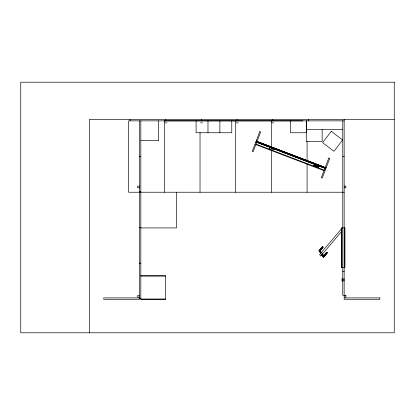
<?xml version="1.0" encoding="UTF-8"?>
<svg xmlns="http://www.w3.org/2000/svg" width="415" height="415" viewBox="0 0 415 415"><rect width="100%" height="100%" fill="white"/><g stroke="black" fill="none" stroke-linecap="round" stroke-linejoin="round"><path stroke-width="0.62" d="M321.796 254.794L323.596 257.269L323.659 255.806L322.471 254.006M258.213 142.77L322.844 167.323M258.498 142.029L323.69 166.923M272.65 150.391L273.22 148.902L269.843 147.59L269.216 149.125L272.665 150.417L273.293 148.881L269.817 147.553L269.262 149.115L269.9 147.678M313.652 165.248L318.647 166.986M318.502 167.375L314.259 165.777L314.186 165.258L318.741 166.742L318.455 167.494L314.7 166.036L314.995 165.258L318.756 166.7M315.161 166.233L315.467 165.429M325.153 168.101L324.229 167.727M325.287 167.748L324.317 167.499M343.013 279.025L343.013 279.528M343.013 280.156L343.013 280.659M320.598 253.077L318.974 250.753L322.574 246.515L323.109 247.278L320.084 250.81L321.319 252.579M322.652 246.624L319.14 250.759L320.79 253.197M322.709 246.702L319.26 250.769L320.748 252.901M322.771 246.795L319.394 250.774L320.909 253.062M322.839 246.894L319.54 250.785L321.028 252.917M322.912 246.992L319.685 250.79L320.977 252.636M322.974 247.086L319.82 250.8L321.132 252.797M323.031 247.164L319.939 250.805L321.106 252.481M320.421 253.29L321.49 252.377M341.384 228.95L319.649 254.545L320.712 256.071L341.633 231.44M321.656 254.96L322.611 253.84L322.678 254.105M323.653 255.832L326.662 252.268L327.191 253.031M326.698 252.32L323.648 256.019L322.346 254.151M326.792 252.455L323.643 256.169L322.284 254.224M326.859 252.548L323.633 256.346L322.237 254.276M326.927 252.647L323.627 256.537L322.133 254.4M326.994 252.745L323.617 256.724L322.03 254.525M327.062 252.839L323.612 256.901L322.009 254.545M327.113 252.917L323.601 257.056L322.056 254.841M323.596 257.269L327.16 252.979M314.477 165.201L314.181 165.274L318.715 166.809M314.165 165.32L318.684 166.892M394.25 119.479L89.344 119.479L89.344 332.794M344.154 120.864L128.655 120.864L128.655 192.233L344.154 192.233M165.051 122.845L167.032 122.845M200.544 122.845L202.53 122.845M236.254 122.845L238.236 122.845M271.794 122.845L273.776 122.845M306.286 129.589L342.764 129.589M140.83 140.69L158.67 140.69L158.67 120.864M139.44 156.548L140.83 156.548M342.764 156.548L344.154 156.548M139.44 186.091L137.718 186.091L137.718 187.793L139.44 187.793M344.154 186.091L345.877 186.091L345.877 187.793L344.154 187.793M139.44 191.782L140.83 191.782M139.44 227.467L140.83 227.467M140.83 227.918L176.515 227.918L176.515 192.233M139.44 263.151L140.83 263.151M342.764 271.535L344.154 271.535M140.83 275.778L165.632 275.778L165.632 299.288L140.83 299.288L140.83 120.864M140.83 276.037L165.632 276.037M342.515 278.507L342.199 278.455L342.199 281.23L342.515 281.214L342.515 278.455M342.199 278.569L342.515 278.569M342.199 278.652L342.515 278.652M342.199 278.745L342.515 278.745M342.199 278.849L342.593 278.792M342.515 278.984L342.178 278.999L342.095 280.68L342.515 280.696M342.365 279.056L342.774 279.046M342.199 280.831L342.551 280.831M342.199 280.934L342.515 280.934M342.199 281.033L342.515 281.033M342.199 281.111L342.515 281.111M139.44 295.402L137.718 295.402L137.718 297.109L139.44 297.109M139.44 297.903L103.755 297.903L103.755 299.288L139.44 299.288L139.44 120.864M139.44 298.836L140.83 298.836M140.83 299.033L165.632 299.033M318.974 250.753L320.105 250.816M256.257 140.778L257.181 141.131M325.339 167.157L326.263 167.51M257.041 141.499L325.199 167.525M256.74 141.634L257.668 141.987M324.354 167.406L325.272 167.79M256.724 141.671L257.632 142.07M256.688 141.764L257.596 142.163M324.297 167.561L325.204 167.966M256.641 141.894L257.58 142.21M324.245 167.696L325.184 168.013M256.62 141.94L257.554 142.278M256.761 142.241L324.914 168.267M255.692 142.257L256.615 142.61M324.769 168.64L325.697 168.993M313.683 165.175L318.611 167.089M313.652 165.253L314.788 165.808M318.57 167.193L314.129 165.419M314.29 165.694L313.854 165.424L314.492 165.16L314.254 165.787L314.088 165.512M318.533 167.292L314.098 165.497M256.05 144.093L324.208 170.119M255.853 144.617L324.006 170.643M322.419 254.063L323.653 255.905M320.027 250.81L321.267 252.636M321.895 254.68L323.596 257.17M344.559 227.918L344.559 267.571M344.154 119.479L344.154 295.324L342.764 295.324L342.764 120.864M343.983 278.709L343.983 280.971M342.551 278.709L342.551 280.971M342.365 278.979L342.365 280.706M341.784 227.918L341.784 267.571M322.149 129.589L322.149 141.484L306.286 141.484L306.286 120.864M308.47 119.479L308.47 120.864M307.079 141.442L307.079 160.73M307.079 163.946L307.079 192.233M306.306 120.864L306.306 132.758L290.448 132.758L290.448 120.864M302.888 120.864L164.117 120.864M272.785 119.479L272.785 120.864M271.394 120.864L271.394 147.226M271.394 150.443L271.394 192.233M237.1 119.479L237.1 120.864M235.71 120.864L235.71 192.233M231.772 120.864L231.772 132.758L196.088 132.758L196.088 120.864M219.877 120.864L219.877 132.758M207.982 120.864L207.982 132.758M201.415 119.479L201.415 120.864M200.025 132.437L200.025 192.233M165.73 119.479L165.73 120.864M164.34 120.864L164.34 192.233M130.045 119.479L130.045 120.864M341.223 228.898L341.509 229.096L341.223 228.898M259.723 131.7L252.227 151.335L253.15 151.688L260.651 132.058L259.723 131.7M257.757 141.748L257.476 142.49L324.146 167.951L324.431 167.209L257.757 141.748M328.805 158.084L321.309 177.713L322.232 178.066L329.728 158.437L328.805 158.084M331.289 131.301L322.616 142.641L333.956 151.309L342.629 139.969L331.289 131.301M394.25 82.206L20.75 82.206L20.75 332.794L394.25 332.794L394.25 82.206M344.953 227.918L341.384 227.918L341.384 267.571L344.953 267.571L344.953 227.918M345.877 295.402L344.154 295.402L344.154 297.109L345.877 297.109L345.877 295.402M379.839 297.903L344.154 297.903L344.154 299.288L379.839 299.288L379.839 297.903"/></g></svg>
